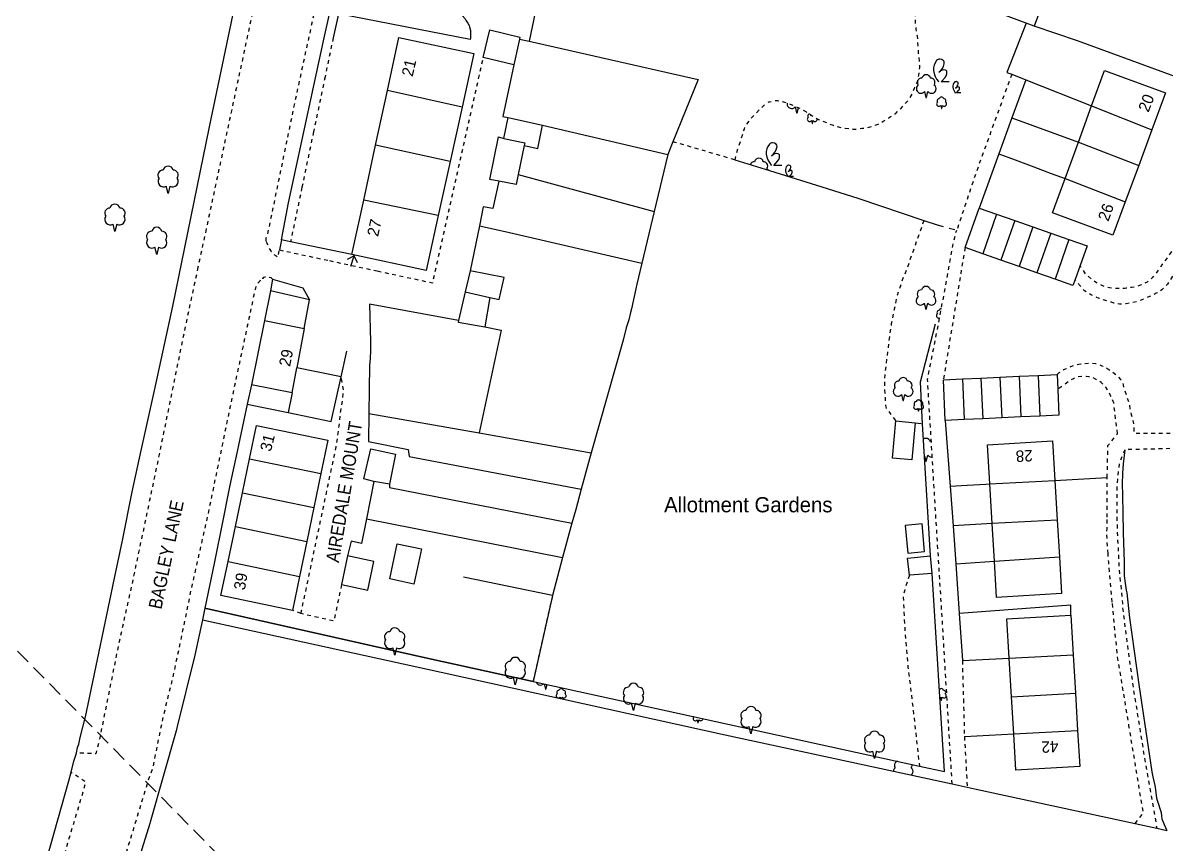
# Model space of a CAD drawing. Extents: x 421500 to 422711, y 436000 to 437000.
# Drawn here: x 422260.5 to 422410.8, y 436136.8 to 436244.8 of the extents above; entities that cross this region are included whole.
import ezdxf

# ---------------------------------------------------------------- set-up
doc = ezdxf.new("R2010")
doc.units = 0
for name, pattern in [('716709-ExBase$0$OS-DASHEDLINE', [1, 0.5, -0.5]), ('716709-ExBase$0$OS-LANDFORM', [1.6, 0.8, -0.8]), ('716709-ExBase$0$OS-OVERHEAD', [3, 2, -1])]:
    doc.linetypes.add(name, pattern=pattern)
doc.layers.get('0').update_dxf_attribs({"color": 210})
for name, color, linetype in [('716709-ExBase$0$OS-AREA_MOSAIC', 8, 'Continuous'), ('716709-ExBase$0$OS-LINE_0001_BLG_OUTLINE', 7, 'Continuous'), ('716709-ExBase$0$OS-LINE_0021_ROAD_OR_TRACK', 8, '716709-ExBase$0$OS-DASHEDLINE'), ('716709-ExBase$0$OS-LINE_0030_BLG_DIVISION', 8, 'Continuous'), ('716709-ExBase$0$OS-LINE_0030_OBSTRUCTING_FEAT', 8, 'Continuous'), ('716709-ExBase$0$OS-LINE_0032_PATH_OR_EDGE', 8, '716709-ExBase$0$OS-DASHEDLINE'), ('716709-ExBase$0$OS-LINE_0036_VEGET_EDGE_LIMIT', 8, '716709-ExBase$0$OS-LANDFORM'), ('716709-ExBase$0$OS-LINE_0043_OVERHEAD_CONSTRN', 8, '716709-ExBase$0$OS-OVERHEAD'), ('716709-ExBase$0$OS-PARLIAMENT_CONSTITNCY_0079', 8, 'Continuous'), ('716709-ExBase$0$OS-PT_0026_BENCH_MARK_LOCN', 8, 'Continuous'), ('716709-ExBase$0$OS-PT_0373_POSN_NONCONIFER_TR', 8, 'Continuous'), ('716709-ExBase$0$OS-SYMB_0026_BENCH_MARK', 8, 'Continuous'), ('716709-ExBase$0$OS-TEXT_BUILDING_OR_STRUCTURE', 4, 'Continuous'), ('716709-ExBase$0$OS-TEXT_MANMADE_SURFACE', 4, 'Continuous'), ('716709-ExBase$0$OS-TEXT_ROAD_NAME', 7, 'Continuous')]:
    doc.layers.add(name, color=color, linetype=linetype)
doc.styles.add('716709-ExBase$0$Romans', font='romans.shx', dxfattribs={"width": 0.9})
doc.styles.add('716709-ExBase$0$Standard', font='romans.shx')

# ---------------------------------------------------------------- blocks, each defined once
blk = doc.blocks.new('716709-ExBase$0$OS-BENCH MARK')
at = {"linetype": 'Continuous'}
blk.add_line((1.42, 0), (0, 0), dxfattribs=at)
at = {"linetype": 'Continuous', "flags": 128}
blk.add_lwpolyline([(0.707, 0.707), (0, 0), (0.707, -0.707)], dxfattribs=at)
blk = doc.blocks.new('716709-ExBase$0$OS-SE2236SWM0000083111')
at = {"layer": '716709-ExBase$0$OS-AREA_MOSAIC'}
blk.add_line((-6.21, -24.45), (-6.21, -24.46), dxfattribs=at)
for points in [[(23.25, 30.79), (23.12, 30.66), (23.03, 30.5), (22.99, 30.31), (23.01, 30.13), (23.09, 29.96), (23.22, 29.82), (23.38, 29.73), (23.57, 29.7), (23.75, 29.72), (23.92, 29.8), (24.06, 29.92), (24.06, 29.93), (24.26, 29.15), (24.31, 29.15), (24.52, 29.93), (24.66, 29.8), (24.83, 29.72), (25.01, 29.7), (25.2, 29.73), (25.36, 29.82), (25.49, 29.96), (25.57, 30.13), (25.59, 30.32), (25.56, 30.5), (25.46, 30.67), (25.33, 30.79), (25.41, 30.95), (25.45, 31.13), (25.42, 31.31), (25.34, 31.47), (25.21, 31.59), (25.05, 31.67), (24.87, 31.69), (24.79, 31.87), (24.66, 32.02), (24.48, 32.12), (24.29, 32.15), (24.09, 32.12), (23.92, 32.02), (23.78, 31.87), (23.71, 31.69), (23.53, 31.67), (23.36, 31.59), (23.23, 31.46), (23.15, 31.3), (23.13, 31.12), (23.16, 30.94), (23.25, 30.79)], [(26.31, 29.22), (26.21, 29.2), (26.12, 29.16), (26.05, 29.08), (26.02, 28.99), (25.93, 28.98), (25.84, 28.94), (25.78, 28.88), (25.74, 28.8), (25.73, 28.71), (25.74, 28.62), (25.79, 28.54)], [(25.79, 28.54), (25.72, 28.48), (25.68, 28.39), (25.66, 28.3), (25.67, 28.21), (25.71, 28.13), (25.77, 28.06), (25.85, 28.01), (25.95, 27.99), (26.04, 28), (26.08, 28.02)], [(20.25, 18.79), (20.12, 18.66), (20.03, 18.5), (19.99, 18.31), (20.01, 18.13), (20.09, 17.96), (20.22, 17.82), (20.38, 17.73), (20.57, 17.7), (20.75, 17.72), (20.92, 17.8), (21.06, 17.92), (21.06, 17.93), (21.26, 17.15), (21.31, 17.15), (21.52, 17.93), (21.66, 17.8), (21.83, 17.72), (22.01, 17.7), (22.2, 17.73), (22.36, 17.82), (22.49, 17.96), (22.57, 18.13), (22.59, 18.32), (22.56, 18.5), (22.46, 18.67), (22.33, 18.79), (22.41, 18.95), (22.45, 19.13), (22.42, 19.31), (22.34, 19.47), (22.21, 19.59), (22.05, 19.67), (21.87, 19.69), (21.79, 19.87), (21.66, 20.02), (21.48, 20.12), (21.29, 20.15), (21.09, 20.12), (20.92, 20.02), (20.78, 19.87), (20.71, 19.69), (20.53, 19.67), (20.36, 19.59), (20.23, 19.46), (20.15, 19.3), (20.13, 19.12), (20.16, 18.94), (20.25, 18.79)], [(22.79, 16.54), (22.72, 16.48), (22.68, 16.39), (22.66, 16.3), (22.67, 16.21), (22.71, 16.13), (22.77, 16.06), (22.85, 16.01), (22.95, 15.99), (23.04, 16), (23.12, 16.04), (23.19, 16.11), (23.19, 16.11), (23.29, 15.72), (23.32, 15.72), (23.42, 16.11), (23.49, 16.05), (23.58, 16.01), (23.67, 15.99), (23.76, 16.01), (23.84, 16.06), (23.91, 16.13), (23.95, 16.21), (23.96, 16.3), (23.94, 16.4), (23.9, 16.48), (23.83, 16.54), (23.87, 16.62), (23.89, 16.71), (23.87, 16.8), (23.83, 16.88), (23.77, 16.94), (23.69, 16.98), (23.6, 16.99), (23.56, 17.08), (23.49, 17.16), (23.4, 17.2), (23.31, 17.22), (23.21, 17.2), (23.12, 17.16), (23.05, 17.08), (23.02, 16.99), (22.93, 16.98), (22.84, 16.94), (22.78, 16.88), (22.74, 16.8), (22.73, 16.71), (22.74, 16.62), (22.79, 16.54)], [(24.99, 11.68), (24.87, 11.69), (24.79, 11.87), (24.66, 12.02), (24.48, 12.12), (24.29, 12.15), (24.09, 12.12), (23.95, 12.04)], [(24.09, 9.8), (24.26, 9.15), (24.31, 9.15), (24.52, 9.93), (24.66, 9.8), (24.83, 9.72), (25.01, 9.7), (25.1, 9.72)], [(-26.96, -19.92), (-26.91, -20.04), (-26.78, -20.18), (-26.62, -20.27), (-26.43, -20.3), (-26.25, -20.28), (-26.08, -20.2), (-26, -20.13)], [(-25.92, -20.15), (-25.74, -20.85), (-25.69, -20.85), (-25.53, -20.24)], [(-23.63, -22.09), (-23.58, -21.89), (-23.51, -21.95), (-23.42, -21.99), (-23.33, -22.01), (-23.24, -21.99), (-23.16, -21.94), (-23.09, -21.87), (-23.05, -21.79), (-23.04, -21.7), (-23.06, -21.6), (-23.1, -21.52), (-23.17, -21.46), (-23.13, -21.38), (-23.11, -21.29), (-23.13, -21.2), (-23.17, -21.12), (-23.23, -21.06), (-23.31, -21.02), (-23.4, -21.01), (-23.44, -20.92), (-23.51, -20.84), (-23.6, -20.8), (-23.69, -20.78), (-23.79, -20.8), (-23.88, -20.84), (-23.95, -20.92), (-23.98, -21.01), (-24.07, -21.02), (-24.16, -21.06), (-24.22, -21.12), (-24.26, -21.2), (-24.27, -21.29), (-24.26, -21.38), (-24.21, -21.46)], [(26.11, -21.96), (26.12, -21.96), (26.19, -21.89), (26.19, -21.89), (26.29, -22.28), (26.32, -22.28), (26.42, -21.89), (26.49, -21.95), (26.58, -21.99), (26.67, -22.01), (26.76, -21.99), (26.84, -21.94), (26.91, -21.87), (26.95, -21.79), (26.96, -21.7), (26.94, -21.6), (26.9, -21.52), (26.83, -21.46), (26.87, -21.38), (26.89, -21.29), (26.87, -21.2), (26.83, -21.12), (26.77, -21.06), (26.69, -21.02), (26.6, -21.01), (26.56, -20.92), (26.49, -20.84), (26.4, -20.8), (26.31, -20.78), (26.21, -20.8), (26.12, -20.84), (26.05, -20.92), (26.04, -20.94)], [(-24.21, -21.46), (-24.28, -21.52), (-24.32, -21.61), (-24.34, -21.7), (-24.33, -21.79), (-24.29, -21.87), (-24.23, -21.94), (-24.18, -21.97)], [(-24.03, -22), (-23.96, -22), (-23.88, -21.96), (-23.81, -21.89), (-23.81, -21.89), (-23.76, -22.06)], [(-6.21, -24.46), (-6.28, -24.52), (-6.32, -24.61), (-6.34, -24.7), (-6.33, -24.79), (-6.29, -24.87), (-6.23, -24.94), (-6.15, -24.99), (-6.05, -25.01), (-5.96, -25), (-5.88, -24.96), (-5.81, -24.89), (-5.81, -24.89), (-5.71, -25.28), (-5.68, -25.28), (-5.58, -24.89), (-5.51, -24.95), (-5.42, -24.99), (-5.33, -25.01), (-5.24, -24.99), (-5.16, -24.94), (-5.09, -24.87), (-5.05, -24.79), (-5.04, -24.71)], [(20.25, -31.21), (20.12, -31.34), (20.03, -31.5), (20, -31.64)], [(20.55, -30.33), (20.53, -30.33), (20.36, -30.41), (20.23, -30.54), (20.15, -30.7), (20.13, -30.88), (20.16, -31.06), (20.25, -31.21)], [(22.39, -32.15), (22.49, -32.04), (22.57, -31.87), (22.59, -31.68), (22.56, -31.5), (22.46, -31.33), (22.33, -31.21), (22.41, -31.05), (22.45, -30.87), (22.43, -30.74)]]:
    blk.add_lwpolyline(points, dxfattribs=at)
blk = doc.blocks.new('716709-ExBase$0$OS-SE2236SWM0000083112')
at = {"layer": '716709-ExBase$0$OS-AREA_MOSAIC'}
for points in [[(12.33, 4.73), (11.26, 4.73), (11.78, 5.33), (11.92, 5.54), (12, 5.77), (12.02, 6.02), (12, 6.13), (11.93, 6.23), (11.82, 6.28), (11.62, 6.3), (11.41, 6.27), (11.22, 6.18), (10.94, 5.95), (11.18, 6.19), (11.39, 6.47), (11.55, 6.77), (11.67, 7.09), (11.68, 7.25), (11.64, 7.4), (11.56, 7.52), (11.35, 7.67), (11.1, 7.72), (10.94, 7.71), (10.79, 7.64), (10.67, 7.54), (10.47, 7.25), (10.33, 6.93), (10.26, 6.58), (10.27, 6.23), (10.35, 5.84), (10.48, 5.46), (10.67, 5.11), (10.9, 4.79), (10.94, 4.72)], [(8.26, 4.32), (8.12, 4.19), (8.03, 4.03), (8, 3.84), (8.02, 3.66), (8.1, 3.49), (8.23, 3.36), (8.39, 3.26), (8.57, 3.23), (8.76, 3.25), (8.92, 3.33), (9.06, 3.45), (9.06, 3.46), (9.26, 2.68), (9.32, 2.68), (9.52, 3.47), (9.66, 3.33), (9.83, 3.25), (10.02, 3.23), (10.2, 3.26), (10.37, 3.35), (10.5, 3.49), (10.58, 3.66), (10.6, 3.85), (10.56, 4.03), (10.47, 4.2), (10.33, 4.32), (10.42, 4.48), (10.45, 4.66), (10.43, 4.84), (10.34, 5), (10.21, 5.12), (10.05, 5.2), (9.87, 5.22), (9.8, 5.41), (9.66, 5.55), (9.49, 5.65), (9.29, 5.68), (9.1, 5.65), (8.92, 5.55), (8.79, 5.41), (8.71, 5.22), (8.53, 5.2), (8.37, 5.12), (8.24, 4.99), (8.16, 4.83), (8.13, 4.65), (8.17, 4.48), (8.26, 4.32)], [(13.83, 3.28), (13.29, 3.28), (13.56, 3.58), (13.62, 3.68), (13.66, 3.8), (13.68, 3.92), (13.67, 3.98), (13.63, 4.02), (13.58, 4.05), (13.47, 4.06), (13.37, 4.04), (13.28, 4), (13.13, 3.89), (13.26, 4.01), (13.36, 4.15), (13.44, 4.3), (13.5, 4.46), (13.51, 4.54), (13.49, 4.61), (13.44, 4.67), (13.34, 4.75), (13.22, 4.77), (13.14, 4.76), (13.06, 4.73), (13, 4.68), (12.9, 4.54), (12.83, 4.37), (12.8, 4.2), (12.8, 4.02), (12.84, 3.83), (12.91, 3.64), (13, 3.47), (13.11, 3.3), (13.13, 3.27)], [(-8.99, 1.93), (-9, 1.84), (-8.98, 1.66), (-8.9, 1.49), (-8.77, 1.36), (-8.61, 1.26), (-8.43, 1.23), (-8.24, 1.25), (-8.08, 1.33), (-7.94, 1.45), (-7.94, 1.46), (-7.74, 0.68), (-7.68, 0.68), (-7.51, 1.32)], [(10.79, 2.07), (10.73, 2.01), (10.68, 1.92), (10.66, 1.83), (10.68, 1.74), (10.71, 1.66), (10.78, 1.59), (10.86, 1.54), (10.95, 1.53), (11.04, 1.54), (11.13, 1.57), (11.2, 1.64), (11.2, 1.64), (11.3, 1.25), (11.33, 1.25), (11.43, 1.64), (11.5, 1.58), (11.58, 1.54), (11.67, 1.53), (11.77, 1.54), (11.85, 1.59), (11.91, 1.66), (11.95, 1.74), (11.96, 1.83), (11.95, 1.93), (11.9, 2.01), (11.83, 2.07), (11.87, 2.15), (11.89, 2.24), (11.88, 2.33), (11.84, 2.41), (11.77, 2.47), (11.69, 2.51), (11.6, 2.52), (11.56, 2.61), (11.5, 2.69), (11.41, 2.74), (11.31, 2.75), (11.21, 2.74), (11.13, 2.69), (11.06, 2.61), (11.02, 2.52), (10.93, 2.51), (10.85, 2.47), (10.78, 2.41), (10.74, 2.33), (10.73, 2.24), (10.75, 2.15), (10.79, 2.07)], [(-6.21, 0.07), (-6.27, 0.01), (-6.32, -0.08), (-6.34, -0.17), (-6.32, -0.26), (-6.29, -0.34), (-6.22, -0.41), (-6.14, -0.46), (-6.05, -0.47), (-5.96, -0.46), (-5.87, -0.43), (-5.8, -0.36), (-5.8, -0.36), (-5.7, -0.75), (-5.67, -0.75), (-5.57, -0.36), (-5.5, -0.42), (-5.42, -0.46), (-5.33, -0.47), (-5.23, -0.46), (-5.15, -0.41), (-5.09, -0.34), (-5.05, -0.26), (-5.04, -0.17), (-5.04, -0.16)], [(-6.04, 0.51), (-6.07, 0.51), (-6.15, 0.47), (-6.22, 0.41), (-6.26, 0.33), (-6.27, 0.24), (-6.25, 0.15), (-6.21, 0.07)], [(-9.67, -6.27), (-10.74, -6.27), (-10.22, -5.67), (-10.08, -5.46), (-10, -5.23), (-9.98, -4.98), (-10, -4.87), (-10.07, -4.77), (-10.18, -4.72), (-10.38, -4.7), (-10.59, -4.73), (-10.78, -4.82), (-11.06, -5.05), (-10.82, -4.81), (-10.61, -4.53), (-10.45, -4.23), (-10.33, -3.91), (-10.32, -3.75), (-10.36, -3.6), (-10.44, -3.48), (-10.65, -3.33), (-10.9, -3.28), (-11.06, -3.29), (-11.21, -3.36), (-11.33, -3.46), (-11.53, -3.75), (-11.67, -4.07), (-11.74, -4.42), (-11.73, -4.77), (-11.65, -5.16), (-11.52, -5.54), (-11.33, -5.89), (-11.1, -6.21), (-11.06, -6.28)], [(-11.5, -6.86), (-11.53, -6.8), (-11.67, -6.68), (-11.58, -6.52), (-11.55, -6.34), (-11.57, -6.16), (-11.66, -6), (-11.79, -5.88), (-11.95, -5.8), (-12.13, -5.78), (-12.2, -5.59), (-12.34, -5.45), (-12.51, -5.35), (-12.71, -5.32), (-12.9, -5.35), (-13.08, -5.45), (-13.21, -5.59), (-13.29, -5.78), (-13.47, -5.8), (-13.63, -5.88), (-13.76, -6.01), (-13.83, -6.14)], [(-8.17, -7.72), (-8.71, -7.72), (-8.44, -7.42), (-8.38, -7.32), (-8.34, -7.2), (-8.32, -7.08), (-8.33, -7.02), (-8.37, -6.98), (-8.42, -6.95), (-8.53, -6.94), (-8.63, -6.96), (-8.72, -7), (-8.87, -7.11), (-8.74, -6.99), (-8.64, -6.85), (-8.56, -6.7), (-8.5, -6.54), (-8.49, -6.46), (-8.51, -6.39), (-8.56, -6.33), (-8.66, -6.25), (-8.78, -6.23), (-8.86, -6.24), (-8.94, -6.27), (-9, -6.32), (-9.1, -6.46), (-9.17, -6.63), (-9.2, -6.8), (-9.2, -6.98), (-9.16, -7.17), (-9.09, -7.36), (-9, -7.53), (-8.9, -7.67)]]:
    blk.add_lwpolyline(points, dxfattribs=at)
blk = doc.blocks.new('716709-ExBase$0$OS-DOT')
at = {"linetype": 'Continuous'}
blk.add_circle((0, 0), 0.05, dxfattribs=at)
blk = doc.blocks.new('716709-ExBase$0$OS-NONCONIFEROUS TREE')
at = {"linetype": 'Continuous'}
for p, q in [((0, -1.6), (-0.2, -0.8)), ((0.2, -0.8), (0, -1.6))]:
    blk.add_line(p, q, dxfattribs=at)
for centre, radius, start, end in [((0, 0.84), 0.56, 10.8441, 169.1559), ((-0.57, 0.4), 0.55, 88.1339, 218.2222), ((-0.51, -0.29), 0.6, 144.748, 301.112), ((0.51, -0.29), 0.6, 238.888, 35.252), ((0.57, 0.4), 0.55, 321.7778, 91.8661)]:
    blk.add_arc(centre, radius, start, end, dxfattribs=at)

msp = doc.modelspace()

# ---------------------------------------------------------------- linework, layer by layer
at = {"layer": '716709-ExBase$0$OS-LINE_0001_BLG_OUTLINE'}
for p, q in [((422306.88, 436228.71), (422308.44, 436235.9)), ((422318.25, 436233.72), (422316.69, 436226.58)), ((422399.31, 436229.13), (422401.05, 436233.9)), ((422408.96, 436230.75), (422407.24, 436226.07)), ((422305.32, 436221.49), (422306.88, 436228.71)), ((422397.55, 436224.33), (422399.31, 436229.13)), ((422316.69, 436226.58), (422315.13, 436219.45)), ((422407.24, 436226.07), (422405.46, 436221.27)), ((422303.77, 436214.32), (422305.32, 436221.49)), ((422292.27, 436205.67), (422290.55, 436197.18)), ((422297.5, 436204.6), (422296.52, 436199.43)), ((422295.89, 436196.15), (422290.55, 436197.18)), ((422289.36, 436182.97), (422290.29, 436187.46)), ((422299.69, 436185.53), (422298.76, 436181.05)), ((422396.21, 436184.61), (422396.52, 436179.4)), ((422288.44, 436178.55), (422289.36, 436182.97)), ((422387.97, 436178.93), (422387.66, 436184.14)), ((422298.76, 436181.05), (422297.84, 436176.59)), ((422287.49, 436173.96), (422288.44, 436178.55)), ((422388.26, 436173.98), (422387.97, 436178.93)), ((422396.52, 436179.4), (422396.81, 436174.54)), ((422297.84, 436176.59), (422296.88, 436171.99)), ((422296.88, 436171.99), (422295.95, 436167.5)), ((422398.3, 436166.9), (422398.62, 436161.64)), ((422390.52, 436156.15), (422390.21, 436161.22)), ((422398.62, 436161.64), (422398.92, 436156.6)), ((422390.81, 436151.25), (422390.52, 436156.15)), ((422398.92, 436156.6), (422399.21, 436151.7))]:
    msp.add_line(p, q, dxfattribs=at)
at = {"layer": '716709-ExBase$0$OS-LINE_0001_BLG_OUTLINE', "flags": 128}
for points in [[(422308.44, 436235.9), (422309.95, 436242.9), (422319.8, 436240.8), (422318.25, 436233.72)], [(422401.05, 436233.9), (422402.75, 436238.55), (422410.75, 436235.6), (422408.96, 436230.75)], [(422405.46, 436221.27), (422403.85, 436216.9), (422395.9, 436219.8), (422397.55, 436224.33)], [(422315.13, 436219.45), (422313.55, 436212.25), (422303.77, 436214.32)], [(422290.29, 436187.46), (422291.2, 436191.85), (422300.6, 436189.9), (422299.69, 436185.53)], [(422387.66, 436184.14), (422387.35, 436189.3), (422395.9, 436189.8), (422396.21, 436184.61)], [(422295.95, 436167.5), (422286.55, 436169.45), (422287.49, 436173.96)], [(422396.81, 436174.54), (422397.1, 436169.75), (422388.55, 436169.2), (422388.26, 436173.98)], [(422390.21, 436161.22), (422389.9, 436166.4), (422398.3, 436166.9)], [(422399.21, 436151.7), (422399.5, 436146.95), (422391.1, 436146.5), (422390.81, 436151.25)]]:
    msp.add_lwpolyline(points, dxfattribs=at)
at = {"layer": '716709-ExBase$0$OS-LINE_0021_ROAD_OR_TRACK'}
for p, q in [((422284.6, 436217.7), (422283.52, 436212.66)), ((422294.24, 436214.94), (422300.8, 436213.53)), ((422300.8, 436213.53), (422307.11, 436212.17))]:
    msp.add_line(p, q, dxfattribs=at)
at = {"layer": '716709-ExBase$0$OS-LINE_0021_ROAD_OR_TRACK', "flags": 128}
for points in [[(422500, 436320), (422498.8, 436318.95), (422487.55, 436305.2), (422471.2, 436285.4), (422440.45, 436248.5), (422427.2, 436232.65), (422426.75, 436232.3), (422426.3, 436231.8), (422426.15, 436231.6), (422425.8, 436231.05), (422425.45, 436230.55), (422424.6, 436229.45), (422415.8, 436217.55), (422414.65, 436215.85), (422413.55, 436214.3), (422412.8, 436213.25), (422412, 436211.95), (422411.35, 436210.9), (422411.05, 436210.45), (422410.7, 436210.05), (422410.3, 436209.7), (422409.9, 436209.4), (422409.55, 436209.25), (422409.25, 436209.05), (422408.9, 436208.9), (422408.65, 436208.8), (422407.45, 436208.3), (422407, 436208.1), (422406.45, 436208), (422406.15, 436207.95), (422405.6, 436207.85), (422405.05, 436207.8), (422404.7, 436207.8), (422404.3, 436207.85), (422403.95, 436207.95), (422403.65, 436208.05), (422403.3, 436208.15), (422403.15, 436208.2), (422402.05, 436208.55), (422401.55, 436208.75), (422401.05, 436209), (422400.55, 436209.3), (422400.1, 436209.55), (422399.85, 436209.8), (422399.65, 436210.1), (422399.4, 436210.35), (422399.35, 436210.45), (422398.87, 436211.03)], [(422396.5, 436198.55), (422396.75, 436198.75), (422397.05, 436198.95), (422397.4, 436199.2), (422397.75, 436199.35), (422398.15, 436199.55), (422398.55, 436199.7), (422399.35, 436199.9), (422399.65, 436199.95), (422400.65, 436200.05), (422401.1, 436200.05), (422401.55, 436200), (422401.75, 436199.95), (422402.1, 436199.85), (422402.4, 436199.7), (422402.75, 436199.55), (422403.05, 436199.4), (422403.3, 436199.2), (422403.5, 436199.1), (422403.85, 436198.85), (422404.25, 436198.55), (422404.55, 436198.25), (422404.85, 436197.9), (422404.95, 436197.75), (422405.1, 436197.5), (422405.2, 436197.2), (422405.25, 436196.9), (422406, 436194.65), (422406.1, 436193.9), (422406.25, 436193.3), (422406.5, 436192.35), (422406.55, 436192.05), (422406.6, 436191.65), (422406.6, 436190.85), (422412.05, 436190.85), (422412.2, 436193.45), (422412.3, 436196.45), (422412.45, 436197.4), (422412.7, 436198.4), (422412.9, 436199.35), (422412.95, 436199.45), (422413.75, 436202.8), (422414.15, 436203.85), (422414.6, 436204.95), (422414.95, 436205.6), (422415.85, 436207.45), (422416.15, 436208.1), (422417.35, 436210.1), (422418.65, 436212.2), (422419.25, 436213.1), (422420.4, 436214.8), (422422.35, 436217.4), (422436.45, 436234.1), (422452.6, 436253.05), (422465.75, 436268.6), (422481.9, 436287.4), (422500, 436308.8)], [(422300.14, 436290.09), (422299.75, 436288.55), (422297.6, 436280.45), (422293.4, 436258.85), (422284.6, 436217.7)], [(422311.67, 436286.95), (422311.18, 436286.62), (422310.69, 436286.28), (422310.16, 436285.88), (422309.86, 436285.68), (422309.58, 436285.47), (422309.3, 436285.25), (422309.03, 436285.02), (422308.76, 436284.77), (422308.51, 436284.52), (422308.27, 436284.25), (422308.04, 436283.98), (422307.62, 436283.4), (422307.43, 436283.1), (422307.2, 436282.72), (422306.6, 436281.14), (422306.17, 436279.33), (422305.8, 436277.8), (422301.55, 436258.9), (422296.25, 436234.4), (422292.65, 436216.95), (422292.6, 436216.85), (422292.55, 436216.7), (422292.5, 436216.6), (422292.45, 436216.45), (422292.45, 436216.2), (422292.5, 436216.05)], [(422307.11, 436212.17), (422314.4, 436210.6), (422321.05, 436240.25)], [(422292.5, 436216.05), (422292.55, 436215.95), (422292.6, 436215.8), (422292.7, 436215.6), (422292.9, 436215.15), (422293.15, 436214.75), (422293.25, 436214.65), (422293.4, 436214.45), (422293.8, 436214.15), (422294.06, 436213.99), (422294.24, 436214.94)], [(422283.52, 436212.66), (422281.85, 436204.85), (422278.05, 436186.25), (422274.95, 436171.5), (422273.05, 436162.9), (422270.6, 436150.7), (422270.1, 436148.65), (422267.53, 436148.76)], [(422291.7, 436210.95), (422291.65, 436210.85), (422291.45, 436210.6), (422291.3, 436210.4), (422291.2, 436210.2), (422291.1, 436209.95), (422291.05, 436209.75), (422291, 436209.6), (422288.05, 436195.75), (422284.75, 436179.8), (422282.75, 436170.95), (422281.55, 436165.05), (422280.2, 436158.7), (422279, 436153.8), (422278.5, 436151.5), (422278.2, 436149.9), (422277.95, 436148.75), (422277.55, 436146.75), (422276.95, 436145.05), (422276.9, 436144.9), (422276.2, 436142.6), (422276.1, 436142.25), (422273.95, 436135.2), (422271.6, 436127.95), (422266.8, 436113.2), (422264.81, 436107.75), (422264.68, 436106.9), (422264.68, 436106.72), (422264.7, 436106.36), (422264.76, 436106), (422264.83, 436105.68), (422264.89, 436105.51), (422264.94, 436105.34), (422265.08, 436105), (422265.16, 436104.84), (422265.25, 436104.68), (422265.34, 436104.53), (422265.44, 436104.38), (422265.55, 436104.23), (422265.7, 436104.12)], [(422293.33, 436211.1), (422293.15, 436211.25), (422292.85, 436211.35), (422292.3, 436211.35), (422292.15, 436211.3), (422292.05, 436211.2), (422291.9, 436211.15), (422291.7, 436210.95)], [(422297.07, 436167.08), (422301.7, 436189.05), (422302.05, 436191.4), (422302.3, 436193.75), (422302.55, 436195.25), (422302.65, 436196.15), (422302.65, 436196.55), (422302.35, 436198.25)], [(422302.4, 436170.9), (422301.4, 436166.1), (422297.07, 436167.08)], [(422237.9, 436064.55), (422238.15, 436064.6), (422238.5, 436064.7), (422238.75, 436064.8), (422239.05, 436064.95), (422239.3, 436065.15), (422239.55, 436065.3), (422239.8, 436065.55), (422240, 436065.65), (422240.4, 436066.15), (422240.55, 436066.45), (422243.7, 436074.9), (422249.15, 436088.7), (422250.45, 436091.75), (422250.95, 436092.95), (422252.3, 436096.75), (422258.15, 436112.2), (422261.15, 436119.9), (422261.3, 436120.2), (422261.75, 436121.4), (422262.45, 436123.6), (422263.1, 436125.85), (422265.5, 436133.85), (422268.8, 436144.9), (422266.83, 436146.22)]]:
    msp.add_lwpolyline(points, dxfattribs=at)
at = {"layer": '716709-ExBase$0$OS-LINE_0030_BLG_DIVISION'}
for p, q in [((422318.25, 436233.72), (422308.44, 436235.9)), ((422401.05, 436233.9), (422408.96, 436230.75)), ((422316.69, 436226.58), (422306.88, 436228.71)), ((422399.31, 436229.13), (422407.24, 436226.07)), ((422397.55, 436224.33), (422405.46, 436221.27)), ((422315.13, 436219.45), (422305.32, 436221.49)), ((422292.27, 436205.67), (422297.5, 436204.6)), ((422295.89, 436196.15), (422296.52, 436199.43)), ((422290.29, 436187.46), (422299.69, 436185.53)), ((422387.66, 436184.14), (422396.21, 436184.61)), ((422289.36, 436182.97), (422298.76, 436181.05)), ((422288.44, 436178.55), (422297.84, 436176.59)), ((422396.52, 436179.4), (422387.97, 436178.93)), ((422287.49, 436173.96), (422296.88, 436171.99)), ((422388.26, 436173.98), (422396.81, 436174.54)), ((422390.21, 436161.22), (422398.62, 436161.64)), ((422390.52, 436156.15), (422398.92, 436156.6)), ((422390.81, 436151.25), (422399.21, 436151.7))]:
    msp.add_line(p, q, dxfattribs=at)
at = {"layer": '716709-ExBase$0$OS-LINE_0030_OBSTRUCTING_FEAT'}
for p, q in [((422395.94, 436250.93), (422393.5, 436244.4)), ((422392.44, 436244.77), (422382.71, 436248.41)), ((422327.86, 436246.19), (422327.1, 436242.39)), ((422302.01, 436246), (422301.3, 436242.85)), ((422393.5, 436244.4), (422392.44, 436244.77)), ((422325.8, 436242.68), (422325.07, 436239.3)), ((422325.8, 436242.68), (422327.1, 436242.39)), ((422325.07, 436239.3), (422321.05, 436240.25)), ((422390.54, 436238.05), (422392.38, 436237.32)), ((422392.38, 436237.32), (422390.56, 436232.32)), ((422392.38, 436237.32), (422401.05, 436233.9)), ((422323.73, 436229.62), (422324.33, 436232.35)), ((422324.33, 436232.35), (422328.85, 436231.35)), ((422328.85, 436231.35), (422345.3, 436227.5)), ((422390.56, 436232.32), (422388.85, 436227.6)), ((422390.56, 436232.32), (422399.31, 436229.13)), ((422326.43, 436228.69), (422325.65, 436224.87)), ((422345.98, 436229.18), (422345.3, 436227.5)), ((422345.3, 436227.5), (422343.52, 436220.01)), ((422388.85, 436227.6), (422386.25, 436220.45)), ((422325.65, 436224.87), (422343.52, 436220.01)), ((422343.52, 436220.01), (422341.9, 436213.2)), ((422384.4, 436215.25), (422386.25, 436220.45)), ((422386.25, 436220.45), (422388.55, 436219.65)), ((422388.55, 436219.65), (422386.76, 436214.42)), ((422388.55, 436219.65), (422390.95, 436218.81)), ((422320.55, 436218.13), (422319.33, 436212.2)), ((422378.99, 436218.82), (422380.75, 436218.23)), ((422390.95, 436218.81), (422389.11, 436213.59)), ((422390.95, 436218.81), (422393.31, 436217.99)), ((422393.31, 436217.99), (422391.5, 436212.75)), ((422393.31, 436217.99), (422395.7, 436217.16)), ((422294.5, 436216.25), (422294.24, 436214.94)), ((422295.7, 436216), (422294.5, 436216.25)), ((422303.77, 436214.32), (422295.7, 436216)), ((422395.7, 436217.16), (422393.86, 436211.92)), ((422395.7, 436217.16), (422398.06, 436216.33)), ((422398.06, 436216.33), (422396.24, 436211.08)), ((422386.76, 436214.42), (422384.4, 436215.25)), ((422389.11, 436213.59), (422386.76, 436214.42)), ((422391.5, 436212.75), (422389.11, 436213.59)), ((422319.33, 436212.2), (422318.68, 436209.41)), ((422393.86, 436211.92), (422391.5, 436212.75)), ((422396.24, 436211.08), (422393.86, 436211.92)), ((422399.53, 436212.88), (422398.87, 436211.03)), ((422293.33, 436211.1), (422293.07, 436209.55)), ((422293.07, 436209.55), (422292.27, 436205.67)), ((422298.21, 436208.36), (422293.07, 436209.55)), ((422318.68, 436209.41), (422317.8, 436205.65)), ((422318.68, 436209.41), (422321.92, 436208.68)), ((422321.92, 436208.68), (422321.25, 436204.8)), ((422297.5, 436204.6), (422298.21, 436208.36)), ((422317.8, 436205.65), (422306.1, 436207.8)), ((422302.35, 436198.25), (422303.1, 436201.6)), ((422302.35, 436198.25), (422296.52, 436199.43)), ((422381.55, 436197.85), (422384.05, 436197.97)), ((422384.05, 436197.97), (422386.5, 436198.08)), ((422384.05, 436197.97), (422384.3, 436192.62)), ((422386.5, 436198.08), (422389, 436198.2)), ((422386.5, 436198.08), (422386.75, 436192.73)), ((422389, 436198.2), (422391.5, 436198.32)), ((422389, 436198.2), (422389.25, 436192.85)), ((422391.5, 436198.32), (422394, 436198.43)), ((422391.5, 436198.32), (422391.75, 436192.97)), ((422394, 436198.43), (422396.5, 436198.55)), ((422394, 436198.43), (422394.25, 436193.08)), ((422396.5, 436198.55), (422396.59, 436196.59)), ((422290.55, 436197.18), (422290.01, 436194.66)), ((422381.8, 436192.5), (422381.55, 436197.85)), ((422295.89, 436196.15), (422295.37, 436193.55)), ((422290.01, 436194.66), (422288.54, 436187.82)), ((422290.01, 436194.66), (422295.37, 436193.55)), ((422306, 436193.41), (422305.95, 436189.75)), ((422306, 436193.41), (422320.5, 436190.88)), ((422375.32, 436192.43), (422377.85, 436192.2)), ((422379.88, 436174.67), (422378.81, 436192.06)), ((422384.3, 436192.62), (422381.8, 436192.5)), ((422381.8, 436192.5), (422382.46, 436183.85)), ((422386.75, 436192.73), (422384.3, 436192.62)), ((422389.25, 436192.85), (422386.75, 436192.73)), ((422391.75, 436192.97), (422389.25, 436192.85)), ((422394.25, 436193.08), (422391.75, 436192.97)), ((422320.5, 436190.88), (422335.25, 436188.25)), ((422335.25, 436188.25), (422333.93, 436183.45)), ((422306.67, 436184.48), (422305.69, 436179.55)), ((422308.7, 436184.12), (422306.67, 436184.48)), ((422396.21, 436184.61), (422403.1, 436184.99)), ((422287.59, 436183.33), (422286.7, 436178.91)), ((422382.46, 436183.85), (422382.85, 436178.65)), ((422286.7, 436178.91), (422285.78, 436174.32)), ((422305.69, 436179.55), (422331.45, 436174.45)), ((422332.7, 436179), (422331.45, 436174.45)), ((422387.97, 436178.93), (422382.85, 436178.65)), ((422382.85, 436178.65), (422383.19, 436173.65)), ((422303.2, 436174.67), (422302.4, 436170.9)), ((422331.45, 436174.45), (422330.15, 436169.45)), ((422380.07, 436172.37), (422379.88, 436174.67)), ((422383.19, 436173.65), (422388.26, 436173.98)), ((422380.07, 436172.37), (422377.09, 436172.16)), ((422383.19, 436173.65), (422383.63, 436167.1)), ((422330.15, 436169.45), (422318.45, 436171.9)), ((422398.3, 436168.2), (422383.63, 436167.1)), ((422398.3, 436166.9), (422398.3, 436168.2)), ((422383.63, 436167.1), (422384.05, 436160.9)), ((422384.05, 436160.9), (422390.21, 436161.22)), ((422384.32, 436150.9), (422390.81, 436151.25)), ((422382.71, 436144.68), (422384.69, 436144.25)), ((422406.78, 436139.46), (422409.62, 436138.84)), ((422409.62, 436138.84), (422410.95, 436138.55))]:
    msp.add_line(p, q, dxfattribs=at)
at = {"layer": '716709-ExBase$0$OS-LINE_0030_OBSTRUCTING_FEAT', "flags": 128}
for points in [[(422267.53, 436148.76), (422267.7, 436149.45), (422267.85, 436149.9), (422268.05, 436150.8), (422268.75, 436153.5), (422269.1, 436155.15), (422272.55, 436171.75), (422273.6, 436176.7), (422274.85, 436183.1), (422276.05, 436188.55), (422277.8, 436196.45), (422280.2, 436207.55), (422285.05, 436231.15), (422289.25, 436251.25), (422290.5, 436258.02)], [(422294.5, 436216.25), (422295.45, 436221.15), (422300.1, 436242.85), (422301.35, 436248.39), (422302.27, 436248.22)], [(422312.29, 436248.5), (422314, 436248.05), (422314.5, 436247.95), (422314.95, 436247.85), (422315.45, 436247.7), (422316.35, 436247.3), (422316.8, 436247.05), (422317, 436246.95), (422317.7, 436246.45), (422318, 436246.1), (422318.65, 436245.35), (422318.8, 436245.1), (422319, 436244.8), (422319.2, 436244.45), (422319.25, 436244.3), (422319.35, 436243.8), (422319.35, 436242.85), (422319.3, 436242.65), (422302.01, 436246)], [(422392.44, 436244.77), (422389.9, 436238.3), (422390.54, 436238.05)], [(422321.05, 436240.25), (422321.9, 436243.9), (422325.85, 436242.95), (422325.8, 436242.68)], [(422424.8, 436233), (422415.1, 436236.6), (422399.2, 436242.45), (422393.5, 436244.4)], [(422327.1, 436242.39), (422349.3, 436237.35), (422345.98, 436229.18)], [(422325.07, 436239.3), (422323.6, 436232.5), (422324.33, 436232.35)], [(422326.43, 436228.69), (422328.2, 436228.3), (422328.85, 436231.35)], [(422323.07, 436223.97), (422321.9, 436224.2), (422323.05, 436229.8), (422323.73, 436229.62)], [(422323.73, 436229.62), (422326.5, 436229.05), (422326.43, 436228.69)], [(422354.13, 436226.8), (422358.7, 436225.4), (422365.55, 436223.25), (422370.3, 436221.75), (422378.99, 436218.82)], [(422388.85, 436227.6), (422391, 436226.79), (422393.44, 436225.87), (422395.74, 436225.01), (422397.55, 436224.33)], [(422323.07, 436223.97), (422322.3, 436220.4), (422321.05, 436220.6), (422320.55, 436218.13)], [(422325.65, 436224.87), (422325.35, 436223.55), (422323.07, 436223.97)], [(422320.55, 436218.13), (422323.94, 436217.35), (422341.9, 436213.2)], [(422398.06, 436216.33), (422400.45, 436215.5), (422399.53, 436212.88)], [(422341.9, 436213.2), (422341.25, 436210.45), (422340.55, 436207.2), (422340.4, 436206.7), (422340.2, 436205.75), (422339.85, 436204.7), (422339.45, 436203.05), (422335.25, 436188.25)], [(422321.92, 436208.68), (422323.15, 436208.4), (422323.8, 436211.3), (422319.33, 436212.2)], [(422293.33, 436211.1), (422297.3, 436209.95), (422298.21, 436208.36)], [(422398.87, 436211.03), (422398.6, 436210.25), (422396.24, 436211.08)], [(422306.1, 436207.8), (422306.2, 436202.9), (422306.2, 436201.45), (422306.15, 436200.9), (422306.15, 436200.65), (422306.1, 436199.75), (422306, 436193.41)], [(422317.8, 436205.65), (422317.75, 436205.45), (422321.25, 436204.8)], [(422321.25, 436204.8), (422323.4, 436204.4), (422320.5, 436190.88)], [(422378.81, 436192.06), (422378.7, 436193.85), (422378.55, 436197.6), (422380.5, 436205.2)], [(422295.37, 436193.55), (422298.34, 436192.92), (422301.05, 436192.35), (422302.35, 436198.25)], [(422396.59, 436196.59), (422396.75, 436193.2), (422394.25, 436193.08)], [(422377.85, 436192.2), (422377.4, 436187.3), (422374.85, 436187.55), (422375.32, 436192.43)], [(422305.95, 436189.75), (422311.15, 436188.7), (422311.3, 436187.75), (422333.93, 436183.45)], [(422288.54, 436187.82), (422287.85, 436184.6), (422287.59, 436183.33)], [(422306.67, 436184.48), (422305.35, 436184.8), (422306.25, 436188.75)], [(422306.25, 436188.75), (422309.5, 436188.05), (422308.7, 436184.12)], [(422405.4, 436188.65), (422405.2, 436186.8), (422405.1, 436185.5), (422405.05, 436184.1), (422405.1, 436182.7), (422405.1, 436182.5), (422405.15, 436180.4), (422405.2, 436177.7), (422405.35, 436173.9), (422405.35, 436172.05), (422405.45, 436171.1), (422405.6, 436170.15), (422405.7, 436169.8), (422406.05, 436166.55), (422407.25, 436157.75), (422408.8, 436147.45), (422408.95, 436146.25), (422409.1, 436145.6), (422409.35, 436144.45), (422409.4, 436144.25), (422409.6, 436142.8), (422409.65, 436142.55), (422410.2, 436140.9), (422410.25, 436140.45), (422410.3, 436140.1), (422410.6, 436139.35), (422410.95, 436138.55)], [(422308.7, 436184.12), (422308.7, 436183.7), (422332.7, 436179)], [(422333.93, 436183.45), (422333.2, 436180.8), (422332.7, 436179)], [(422382.46, 436183.85), (422384.7, 436183.98), (422387.15, 436184.11), (422387.66, 436184.14)], [(422305.69, 436179.55), (422305.05, 436176.3), (422303.65, 436176.6), (422303.2, 436174.67)], [(422378.75, 436178.9), (422376.55, 436178.7), (422376.9, 436175.05), (422379.05, 436175.25), (422378.75, 436178.9)], [(422312.9, 436175.6), (422312.38, 436173.17), (422311.9, 436170.95), (422308.75, 436171.65), (422309.7, 436176.25), (422312.9, 436175.6)], [(422285.78, 436174.32), (422285.65, 436173.7), (422284.44, 436167.79)], [(422302.4, 436170.9), (422305.85, 436170.15), (422306.65, 436173.95), (422303.2, 436174.67)], [(422377.09, 436172.16), (422376.85, 436174.4), (422379.88, 436174.67)], [(422378.4, 436147.03), (422381.7, 436146.3), (422380.07, 436172.37)], [(422284.44, 436167.79), (422284.4, 436167.6), (422284.11, 436166.27)], [(422284.44, 436167.79), (422313.45, 436161.25), (422327.59, 436158.16)], [(422284.11, 436166.27), (422283.1, 436161.6), (422280.8, 436152.25), (422280.65, 436151.65), (422277.25, 436139.65), (422277.2, 436139.45), (422276.15, 436136.1), (422275.2, 436132.85), (422274.08, 436129.22), (422273.5, 436127.35), (422272.96, 436125.8)], [(422284.11, 436166.27), (422315.5, 436159.4), (422352.85, 436151.15), (422382.71, 436144.68)], [(422327.59, 436158.16), (422346.65, 436154), (422378.4, 436147.03)], [(422266.83, 436146.22), (422267.2, 436147.65), (422267.45, 436148.45), (422267.53, 436148.76)], [(422238.95, 436067.6), (422246.85, 436088), (422251.6, 436100.15), (422259.35, 436119.85), (422259.7, 436121), (422260.05, 436121.85), (422260.25, 436122.35), (422260.4, 436122.95), (422260.45, 436123.4), (422262.2, 436129.7), (422266.55, 436145.1), (422266.83, 436146.22)], [(422384.69, 436144.25), (422385.85, 436144), (422406.78, 436139.46)]]:
    msp.add_lwpolyline(points, dxfattribs=at)
at = {"layer": '716709-ExBase$0$OS-LINE_0032_PATH_OR_EDGE'}
for p, q in [((422301.3, 436242.85), (422300.23, 436237.72)), ((422300.23, 436237.72), (422298.72, 436230.48)), ((422298.72, 436230.48), (422297.2, 436223.18)), ((422354.13, 436226.8), (422345.98, 436229.18)), ((422297.2, 436223.18), (422295.7, 436216)), ((422384.4, 436215.25), (422381.55, 436197.85)), ((422403.1, 436179.76), (422403.1, 436184.99)), ((422330.15, 436169.45), (422327.59, 436158.16)), ((422404.4, 436161.93), (422403.77, 436168.61)), ((422297.07, 436167.08), (422295.95, 436167.5)), ((422384.05, 436160.9), (422384.19, 436155.81)), ((422384.19, 436155.81), (422384.32, 436150.9)), ((422384.32, 436150.9), (422384.69, 436144.25))]:
    msp.add_line(p, q, dxfattribs=at)
at = {"layer": '716709-ExBase$0$OS-LINE_0032_PATH_OR_EDGE', "flags": 128}
for points in [[(422378, 436250.21), (422377.85, 436245.75), (422377.85, 436244.8), (422377.95, 436244), (422378.1, 436243.1), (422378.15, 436242.5), (422378.2, 436241.45), (422378.25, 436240.85), (422378.4, 436239.5), (422378.4, 436238.95), (422378.3, 436237.95), (422378.1, 436237.05), (422377.9, 436236.6), (422377.7, 436236.2), (422377.4, 436235.45), (422377.05, 436234.85), (422376.85, 436234.5), (422376.2, 436233.85), (422375.9, 436233.5), (422375.6, 436233.25), (422375.15, 436232.8), (422374.6, 436232.45), (422374.4, 436232.3), (422373.4, 436231.65), (422373.3, 436231.6), (422372.95, 436231.45), (422372.55, 436231.3), (422372.2, 436231.2), (422372.05, 436231.15), (422371.5, 436231), (422370.85, 436230.9), (422370.25, 436230.8), (422369.75, 436230.8), (422368.65, 436230.9), (422368.15, 436231), (422367.1, 436231.3), (422366.35, 436231.6), (422365.05, 436232.1), (422364.75, 436232.3), (422364.45, 436232.45), (422364.15, 436232.65), (422364.1, 436232.75), (422363.5, 436233.1), (422362.8, 436233.5), (422362.45, 436233.65), (422361.65, 436234), (422361.3, 436234.15), (422360.4, 436234.45), (422360.05, 436234.5), (422359.75, 436234.55), (422359.45, 436234.55), (422359.25, 436234.5), (422358.95, 436234.45), (422358.7, 436234.4), (422358.55, 436234.4), (422358.3, 436234.25), (422358.15, 436234.15), (422357.45, 436233.45), (422357.35, 436233.4), (422356.65, 436232.65), (422356.35, 436232.35), (422355.95, 436231.9), (422355.6, 436231.4), (422355.45, 436231.15), (422355.35, 436230.85), (422355.2, 436230.5), (422355.15, 436230.2), (422355.1, 436230), (422354.6, 436228.55), (422354.25, 436227.4), (422354.13, 436226.8)], [(422390.54, 436238.05), (422385.9, 436225.25), (422383.32, 436217.54)], [(422378.99, 436218.82), (422376.8, 436212.6), (422376.05, 436210.7), (422375.4, 436208.7), (422375.35, 436208.55), (422375.2, 436207.65), (422375, 436206.8), (422374.7, 436205.2), (422374.5, 436203.85), (422374, 436199.85), (422373.9, 436199), (422373.85, 436198.5), (422373.8, 436197.6), (422373.8, 436196.6), (422373.9, 436195.45), (422373.9, 436195.2), (422373.95, 436194.45), (422374.05, 436194.1), (422375.32, 436192.43)], [(422382.71, 436144.68), (422381.4, 436166.45), (422380.4, 436182.55), (422379.47, 436197.92), (422380.95, 436205.4), (422382.1, 436211.55), (422382.8, 436215.5), (422383.2, 436217.2), (422383.32, 436217.54)], [(422413.74, 436218.07), (422412.7, 436216.55), (422411.85, 436215.2), (422410.9, 436213.75), (422410.3, 436213), (422409.3, 436211.5), (422409.05, 436211.3), (422408.75, 436211.05), (422408.65, 436210.95), (422408.35, 436210.7), (422408.05, 436210.55), (422407.7, 436210.35), (422407.35, 436210.25), (422407.05, 436210.15), (422406.7, 436210.05), (422406.35, 436210), (422405.95, 436209.95), (422405.6, 436209.9), (422405.4, 436209.85), (422404.4, 436209.85), (422403.4, 436209.95), (422402.95, 436210.05), (422402.45, 436210.25), (422402.1, 436210.4), (422401.7, 436210.6), (422401.35, 436210.85), (422400.45, 436211.6), (422400.3, 436211.75), (422399.53, 436212.88)], [(422419.25, 436210.25), (422418.75, 436209.4), (422417.7, 436207.75), (422416.85, 436206), (422416.25, 436204.65), (422415.75, 436203.25), (422415.35, 436201.85), (422414.95, 436200.4), (422414.65, 436199), (422414.3, 436197.15), (422414.05, 436195.3), (422413.9, 436194.2), (422413.85, 436190.65), (422413.9, 436188.85), (422405.4, 436188.65)], [(422404.46, 436190.75), (422403.95, 436194.8), (422403.8, 436195.25), (422403.65, 436195.65), (422403.55, 436195.8), (422403.35, 436196.2), (422403.15, 436196.55), (422402.9, 436196.9), (422402.3, 436197.5), (422402.1, 436197.65), (422401.8, 436197.8), (422401.55, 436197.95), (422401.25, 436198.1), (422401, 436198.2), (422400.65, 436198.25), (422400.35, 436198.3), (422399.7, 436198.3), (422399.1, 436198.2), (422398.9, 436198.1), (422398.65, 436198), (422398.35, 436197.85), (422398.2, 436197.75), (422396.59, 436196.59)], [(422403.1, 436184.99), (422403.2, 436189.2), (422404.46, 436190.75)], [(422405.4, 436188.65), (422404.7, 436186.9), (422404.5, 436185.3), (422404.45, 436184.8), (422404.35, 436183.2), (422404.35, 436181.5), (422404.4, 436178.3), (422404.65, 436173.15), (422405.1, 436168.45), (422405.1, 436168.05), (422405.6, 436164), (422406.55, 436157.1), (422407.95, 436148.4), (422409.62, 436138.84)], [(422403.22, 436174.96), (422403.15, 436175.9), (422403.05, 436177.5), (422403.05, 436177.95), (422403.1, 436178.3), (422403.1, 436179.76)], [(422403.77, 436168.61), (422403.4, 436172.5), (422403.3, 436173.9), (422403.22, 436174.96)], [(422377.09, 436172.16), (422376.55, 436170.45), (422376.45, 436170.05), (422376.25, 436169.5), (422376.25, 436169.1), (422376.3, 436168.9), (422376.35, 436167.45), (422376.45, 436165.75), (422376.5, 436164.45), (422376.9, 436160.05), (422377.65, 436153.8), (422378.4, 436147.03)], [(422405.21, 436156.94), (422404.95, 436158.5), (422404.45, 436161.4), (422404.4, 436161.93)], [(422406.01, 436152.06), (422405.95, 436152.45), (422405.21, 436156.94)], [(422406.78, 436139.46), (422407.85, 436140.85), (422406.01, 436152.06)]]:
    msp.add_lwpolyline(points, dxfattribs=at)
at = {"layer": '716709-ExBase$0$OS-LINE_0036_VEGET_EDGE_LIMIT'}
for p, q in [((422380.75, 436218.23), (422383.32, 436217.54)), ((422377.85, 436192.2), (422378.81, 436192.06))]:
    msp.add_line(p, q, dxfattribs=at)
at = {"layer": '716709-ExBase$0$OS-LINE_0043_OVERHEAD_CONSTRN', "flags": 128}
msp.add_lwpolyline([(422370.2, 436049.15), (422324.45, 436096.45), (422258.4, 436163.55), (422210.95, 436211.5)], dxfattribs=at)
at = {"layer": '716709-ExBase$0$OS-PARLIAMENT_CONSTITNCY_0079', "flags": 128}
msp.add_lwpolyline([(422327.86, 436246.19), (422327.1, 436242.39), (422349.3, 436237.35), (422345.98, 436229.18), (422345.3, 436227.5), (422343.52, 436220.01), (422341.9, 436213.2), (422341.25, 436210.45), (422340.55, 436207.2), (422340.4, 436206.7), (422340.2, 436205.75), (422339.85, 436204.7), (422339.45, 436203.05), (422335.25, 436188.25), (422333.93, 436183.45), (422333.2, 436180.8), (422332.7, 436179), (422331.45, 436174.45), (422330.15, 436169.45), (422327.59, 436158.16), (422313.45, 436161.25), (422284.44, 436167.79), (422284.11, 436166.27), (422283.1, 436161.6), (422280.8, 436152.25), (422280.65, 436151.65), (422277.25, 436139.65), (422277.2, 436139.45), (422276.15, 436136.1)], dxfattribs=at)

# ---------------------------------------------------------------- block references
at = {"layer": '716709-ExBase$0$OS-AREA_MOSAIC'}
for name, p in [('716709-ExBase$0$OS-SE2236SWM0000083112', (422370, 436232.32)), ('716709-ExBase$0$OS-SE2236SWM0000083111', (422354.98, 436177.99))]:
    msp.add_blockref(name, p, dxfattribs=at)
at = {"layer": '716709-ExBase$0$OS-PT_0026_BENCH_MARK_LOCN'}
msp.add_blockref('716709-ExBase$0$OS-DOT', (422304.05, 436214.15), dxfattribs=at)
at = {"layer": '716709-ExBase$0$OS-PT_0373_POSN_NONCONIFER_TR', "xscale": 1.2, "yscale": 1.2}
for p in [(422279.6, 436224.3), (422272.6, 436219.3), (422278.1, 436216.25), (422309.4, 436163.55), (422325.25, 436159.65), (422340.8, 436156.25), (422356.25, 436153.2), (422372.5, 436149.95)]:
    msp.add_blockref('716709-ExBase$0$OS-NONCONIFEROUS TREE', p, dxfattribs=at)
at = {"layer": '716709-ExBase$0$OS-SYMB_0026_BENCH_MARK', "rotation": 251.8000030517578}
msp.add_blockref('716709-ExBase$0$OS-BENCH MARK', (422304.05, 436214.15), dxfattribs=at)

# ---------------------------------------------------------------- texts
at = {"layer": '716709-ExBase$0$OS-TEXT_BUILDING_OR_STRUCTURE', "char_height": 1.5, "width": 3, "style": '716709-ExBase$0$Standard'}
for s, insert, attachment_point, rotation in [('{\\fHeledd|b0|i0|c0|p34;21}', (422312, 436238.75), 8, 77), ('{\\fHeledd|b0|i0|c0|p34;20}', (422408.95, 436234), 8, 68.5), ('{\\fHeledd|b0|i0|c0|p34;26}', (422403.65, 436219.65), 8, 70.1), ('{\\fHeledd|b0|i0|c0|p34;27}', (422307.45, 436217.7), 8, 77.3), ('{\\fHeledd|b0|i0|c0|p34;29}', (422295.65, 436199.5), 7, 78.8), ('{\\fHeledd|b0|i0|c0|p34;31}', (422293.4, 436189.4), 8, 76), ('{\\fHeledd|b0|i0|c0|p34;28}', (422392.15, 436188.6), 8, 183), ('{\\fHeledd|b0|i0|c0|p34;39}', (422289.9, 436171.2), 8, 80.4), ('{\\fHeledd|b0|i0|c0|p34;42}', (422395.55, 436150.3), 8, 182.2)]:
    msp.add_mtext(s, dxfattribs=dict(at, insert=insert, attachment_point=attachment_point, rotation=rotation))
at = {"layer": '716709-ExBase$0$OS-TEXT_MANMADE_SURFACE', "insert": (422355.9, 436181.4), "char_height": 2, "width": 29.1111, "attachment_point": 5, "style": '716709-ExBase$0$Standard'}
msp.add_mtext('{\\fHeledd|b0|i0|c0|p34;Allotment Gardens}', dxfattribs=at)
at = {"layer": '716709-ExBase$0$OS-TEXT_ROAD_NAME', "char_height": 1.75, "attachment_point": 5, "style": '716709-ExBase$0$Romans'}
for s, insert, width, rotation in [('{\\fHeledd|b0|i0|c0|p34;AIREDALE MOUNT}', (422302.75, 436183.1), 25.4189, 80.5), ('{\\fHeledd|b0|i0|c0|p34;BAGLEY LANE}', (422279.35, 436174.85), 25.6541, 78.2)]:
    msp.add_mtext(s, dxfattribs=dict(at, insert=insert, width=width, rotation=rotation))

doc.saveas('drawing.dxf')
